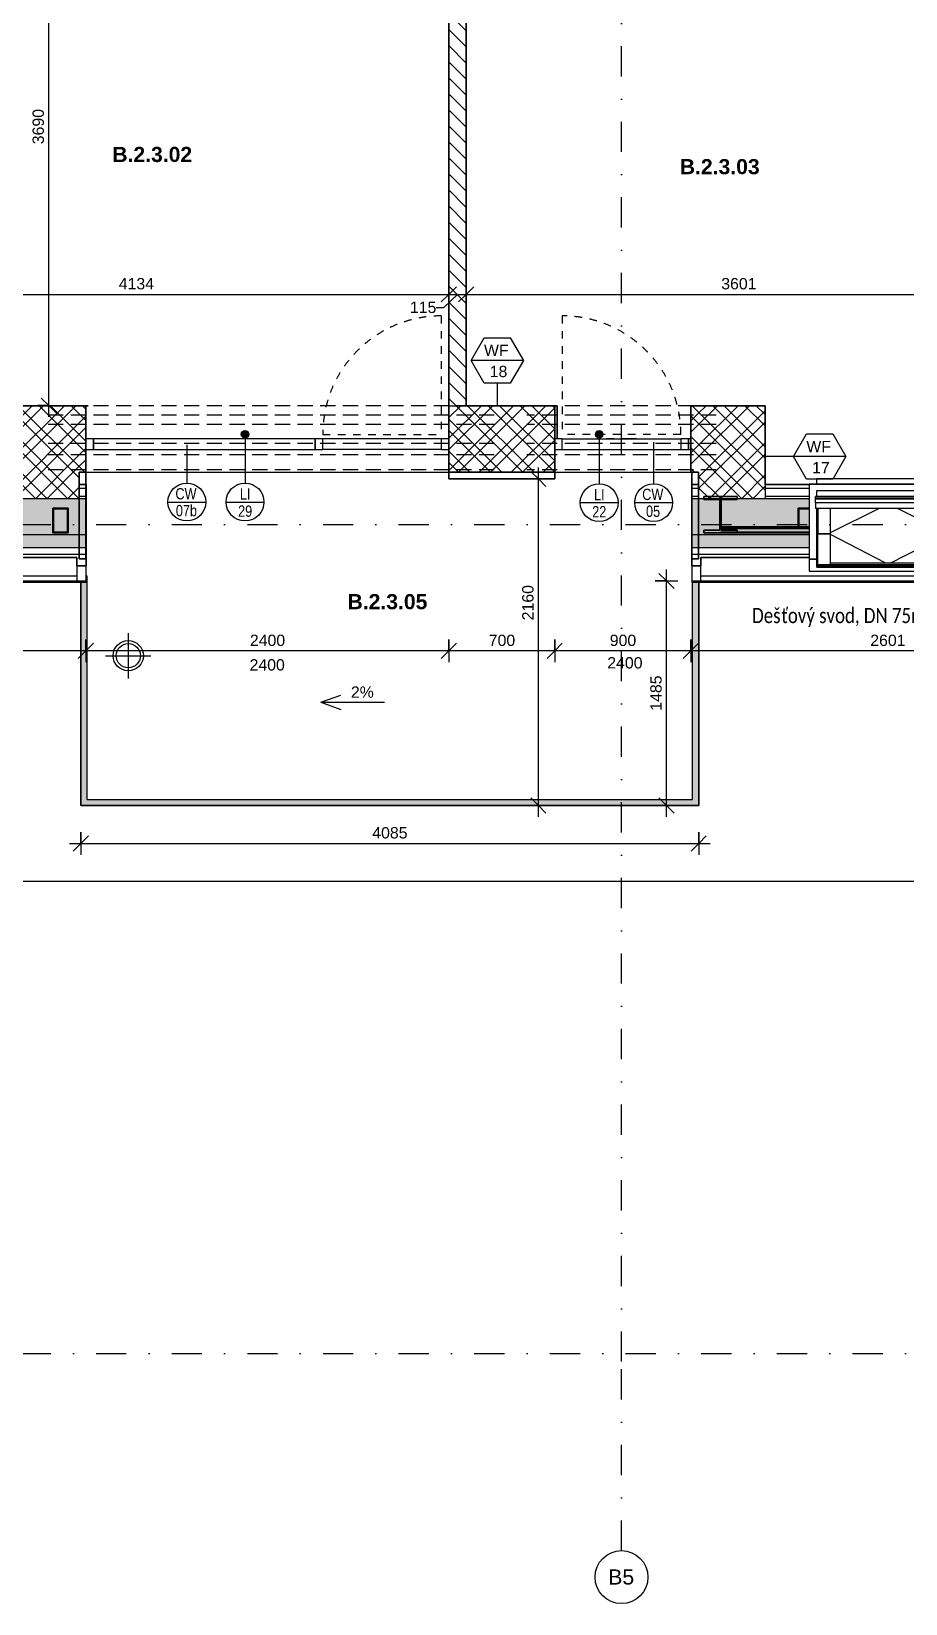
# Model space of a CAD drawing. Header units: millimetres. Extents: x -8668 to 43537, y -2985 to 58543.
# Drawn here: x 8670 to 14448, y 36814 to 47213 of the extents above; entities that cross this region are included whole.
import ezdxf

# ---------------------------------------------------------------- set-up
doc = ezdxf.new("R2010")
doc.units = ezdxf.units.MM
for name, pattern in [('HA_Dash_2mm-S1mm', [100, 50, -50]), ('HA_Dash_3mm-S1mm', [150, 100, -50]), ('HA_DashDot_10mm-S3mm', [500, 200, -150, 0, -150])]:
    doc.linetypes.add(name, pattern=pattern)
for name, color, linetype, lineweight in [('A-____-____-DIMS', 9, 'Continuous', 5), ('A-____-____-DIMS-50', 9, 'Continuous', 5), ('A-AREA-____-IDEN', 9, 'Continuous', 9), ('A-AREA-____-OTLN', 9, 'Continuous', 25), ('A-DETL-____-THIN', 9, 'Continuous', 9), ('A-DOOR-____-OTLN', 9, 'Continuous', 9), ('A-FLOR-____-OTLN', 9, 'Continuous', 9), ('A-FLOR-HRAL-OTLN', 9, 'Continuous', 9), ('A-GENM-____-HDLN', 9, 'HA_Dash_3mm-S1mm', 9), ('A-GENM-____-IDEN', 9, 'Continuous', 9), ('A-GENM-____-OTLN', 9, 'Continuous', 9), ('A-GLAZ-____-OTLN', 9, 'Continuous', 5), ('A-GLAZ-CURT-MCUT', 9, 'Continuous', 5), ('A-GLAZ-CURT-OTLN', 9, 'Continuous', 5), ('A-GLAZ-CWMG-MCUT', 9, 'Continuous', 5), ('A-GLAZ-CWMG-OTLN', 9, 'Continuous', 5), ('A-ROOF-____-MCUT', 9, 'Continuous', 25), ('A-ROOF-____-OTLN', 9, 'Continuous', 9), ('A-ROOF-____-PATT', 9, 'Continuous', 25), ('A-WALL-____-IDEN', 9, 'Continuous', 9), ('A-WALL-____-MCUT', 9, 'Continuous', 25), ('A-WALL-____-OTLN', 9, 'Continuous', 9), ('A-WALL-____-PATT', 9, 'Continuous', 25), ('G-____-____-TEXT', 9, 'Continuous', 5), ('I-WALL-____-MCUT', 9, 'Continuous', 25), ('P-SANR-FIXT-OTLN', 9, 'Continuous', 9), ('S-BEAM-____-MCUT', 9, 'Continuous', 25), ('S-GRID-____-IDEN', 9, 'Continuous', 9), ('S-GRID-____-OTLN', 9, 'Continuous', 5)]:
    doc.layers.add(name, color=color, linetype=linetype, lineweight=lineweight)
doc.styles.add('Arial', font='arial.ttf', dxfattribs={"height": 100})
doc.styles.add('Arial_1', font='arial.ttf', dxfattribs={"height": 75})
doc.styles.add('Arial_2', font='arial.ttf', dxfattribs={"width": 0.8, "height": 75})
doc.styles.add('Arial_B', font='arialbd.ttf', dxfattribs={"height": 100})
doc.styles.add('Calibri_1', font='calibri.ttf', dxfattribs={"width": 0.8, "height": 100})
doc.dimstyles.new('Inner_Dimensions', dxfattribs={"dimscale": 304.8, "dimtxt": 76.519455, "dimasz": 0.328084, "dimexe": 0.246063, "dimexo": 0.0625, "dimgap": 0.032808, "dimtad": 1, "dimdec": 0, "dimzin": 0, "dimdsep": 46, "dimtxsty": 'Arial_1', "dimblk1": 'OBLIQUE', "dimblk2": 'OBLIQUE', "dimsah": 1, "dimcen": 0.09, "dimdle": 0.246063, "dimazin": 0, "dimtfac": 1, "dimtdec": 4, "dimtix": 1, "dimtmove": 2, "dimatfit": 3, "dimfxl": 0.246063, "dimfxlon": 1, "dimtvp": 1, "dimtolj": 1, "dimtzin": 0, "dimlwd": 9, "dimlwe": 9, "dimarcsym": 2})
doc.dimstyles.new('Inner_Dimensions_1', dxfattribs={"dimscale": 304.8, "dimtxt": 76.519455, "dimasz": 0.328084, "dimexe": 0.246063, "dimexo": 0.0625, "dimgap": 0.032808, "dimtad": 1, "dimdec": 0, "dimzin": 0, "dimdsep": 46, "dimtxsty": 'Arial_1', "dimblk1": 'OBLIQUE', "dimblk2": 'OBLIQUE', "dimsah": 1, "dimcen": 0.09, "dimdle": 0.246063, "dimazin": 0, "dimtfac": 1, "dimtdec": 4, "dimtix": 1, "dimtmove": 0, "dimatfit": 3, "dimfxl": 0.246063, "dimfxlon": 1, "dimtvp": 1, "dimtolj": 1, "dimtzin": 0, "dimlwd": 9, "dimlwe": 9, "dimarcsym": 2})
doc.dimstyles.new('Inner_Dimensions_2', dxfattribs={"dimscale": 304.8, "dimtxt": 76.519455, "dimasz": 0.328084, "dimexe": 0.246063, "dimexo": 0.0625, "dimgap": 0.032808, "dimtad": 1, "dimdec": 0, "dimzin": 0, "dimdsep": 46, "dimtxsty": 'Arial_1', "dimblk1": 'OBLIQUE', "dimblk2": 'OBLIQUE', "dimsah": 1, "dimcen": 0.09, "dimdle": 0.246063, "dimazin": 0, "dimtfac": 1, "dimtdec": 4, "dimtix": 1, "dimtmove": 1, "dimatfit": 3, "dimfxl": 0.246063, "dimfxlon": 1, "dimtvp": 1, "dimtolj": 1, "dimtzin": 0, "dimlwd": 9, "dimlwe": 9, "dimarcsym": 2})
pattern_1 = [(45, (0, 0), (-106.066, 106.066), []), (45, (75, 0), (-106.066, 106.066), []), (315, (0, 0), (106.066, 106.066), []), (315, (75, 0), (106.066, 106.066), [])]
pattern_2 = [(0, (0, 0), (58.594, 33.829), [39.062, -78.125]), (120, (0, 0), (-58.593773, 33.829393), [39.062, -78.125]), (60, (0, 0), (0.000227, 67.658393), [0, -78.125, 39.062, 0])]

# ---------------------------------------------------------------- blocks, each defined once
blk = doc.blocks.new('BD Libus_IFC_ifc-1-DPS_2NP - B')
at = {"layer": 'S-BEAM-____-MCUT', "color": 7}
for p, q in [((13336, 44136), (13116, 44136)), ((13116, 44136), (13116, 44118)), ((13116, 44118), (13221, 44118)), ((13221, 44118), (13221, 43915)), ((13230, 43915), (13230, 44118)), ((13230, 44118), (13336, 44118)), ((13336, 44118), (13336, 44136)), ((8812, 44060), (8812, 43897)), ((8912, 44060), (8812, 44060)), ((8816, 44056), (8908, 44056)), ((8816, 43902), (8816, 44056)), ((8908, 44056), (8908, 43902)), ((8912, 43897), (8912, 44060)), ((13812, 44060), (13738, 44060)), ((13738, 44060), (13738, 43936)), ((13742, 44055), (13812, 44055)), ((13742, 43936), (13742, 44055)), ((8812, 43897), (8912, 43897)), ((8908, 43902), (8816, 43902)), ((13221, 43915), (13116, 43915)), ((13116, 43915), (13116, 43897)), ((13116, 43897), (13336, 43897)), ((13812, 43936), (13226, 43936)), ((13226, 43936), (13226, 43926)), ((13226, 43926), (13812, 43926)), ((13812, 43902), (13226, 43902)), ((13226, 43902), (13226, 43897)), ((13226, 43897), (13812, 43897)), ((13336, 43915), (13230, 43915)), ((13336, 43897), (13336, 43915)), ((13738, 43936), (13742, 43936))]:
    blk.add_line(p, q, dxfattribs=at)
blk = doc.blocks.new('Top Rail Type - Top Rail_Internal_-1473026-DPS_2NP - B')
at = {"layer": 'A-FLOR-HRAL-OTLN'}
for points in [[(8996, 42093), (9036, 42133), (9036, 43613), (9031, 43613), (9030, 43568), (8996, 43568), (8996, 43080)], [(13081, 42093), (13081, 43568), (13041, 43568), (13041, 42133)], [(13081, 42093), (13041, 42133), (9036, 42133), (8996, 42093), (12882, 42093)]]:
    blk.add_hatch(color=256, dxfattribs=at).paths.add_polyline_path(points)
for p, q in [((9031, 43613), (9036, 43613)), ((9036, 43613), (9036, 42133)), ((8996, 42093), (8996, 43568)), ((13041, 42133), (13041, 43568)), ((13081, 43568), (13081, 42093)), ((9036, 42133), (13041, 42133)), ((13081, 42093), (8996, 42093))]:
    blk.add_line(p, q, dxfattribs=at)
blk = doc.blocks.new('Top Rail Type - Top Rail_Internal_-V8-DPS_2NP - B')
at = {"layer": 'A-FLOR-HRAL-OTLN'}
for p, q in [((9036, 43613), (9031, 43613)), ((9036, 43613), (9036, 42133)), ((8996, 43568), (8996, 42093)), ((13041, 42133), (13041, 43568)), ((13081, 42093), (13081, 43568)), ((9036, 42133), (13041, 42133)), ((8996, 42093), (13081, 42093))]:
    blk.add_line(p, q, dxfattribs=at)
blk = doc.blocks.new('Systémový panel - Sklo-1712998-DPS_2NP - B')
at = {"layer": 'A-GLAZ-CURT-MCUT'}
for p, q in [((733.125, 0), (-733.125, 0)), ((-733.125, 0), (-733.125, -70)), ((733.125, -70), (733.125, 0)), ((-733.125, -70), (733.125, -70))]:
    blk.add_line(p, q, dxfattribs=at)
blk = doc.blocks.new('Obdélníková příčel - 50x70mm EXT-1518045-DPS_2NP - B')
at = {"layer": 'A-GLAZ-CWMG-MCUT'}
for p, q in [((-50, 70), (0, 70)), ((-50, 0), (-50, 70)), ((0, 0), (-50, 0)), ((0, 70), (0, 0))]:
    blk.add_line(p, q, dxfattribs=at)
blk = doc.blocks.new('Obdélníková příčel - 50x70mm EXT-1518046-DPS_2NP - B')
at = {"layer": 'A-GLAZ-CWMG-MCUT'}
for p, q in [((0, 70), (-50, 70)), ((-50, 70), (-50, 0)), ((-50, 0), (0, 0)), ((0, 0), (0, 70))]:
    blk.add_line(p, q, dxfattribs=at)
blk = doc.blocks.new('ABMV_CW_Single_Swing_Generic - Ex_Glass_SKLOPNE-1712999-DPS_2NP - B')
at = {"layer": 'A-DOOR-____-OTLN', "linetype": 'HA_Dash_2mm-S1mm', "lineweight": 5}
for p in [(391.875, 813.75), (-391.875, 30)]:
    blk.add_line(p, (391.875, 30), dxfattribs=at)
blk.add_arc((391.875, 30), 783.75, 90, 180, dxfattribs=at)
blk = doc.blocks.new('Obdélníková příčel - 50x70mm EXT-1712997-DPS_2NP - B')
at = {"layer": 'A-GLAZ-CWMG-OTLN'}
for p, q in [((-1346, 44518), (-2129, 44518)), ((-1346, 44448), (-2129, 44448))]:
    blk.add_line(p, q, dxfattribs=at)
blk = doc.blocks.new('Obdélníková příčel - 50x70mm EXT-1518048-DPS_2NP - B')
at = {"layer": 'A-GLAZ-CWMG-MCUT'}
for p, q in [((-25, 70), (25, 70)), ((-25, 0), (-25, 70)), ((25, 0), (-25, 0)), ((25, 70), (25, 0))]:
    blk.add_line(p, q, dxfattribs=at)
blk = doc.blocks.new('Systémový panel - Sklo-1720074-DPS_2NP - B')
at = {"layer": 'A-GLAZ-CURT-MCUT'}
for p, q in [((8.125, 70), (-8.125, 70)), ((-8.125, 70), (-8.125, 0)), ((-8.125, 0), (8.125, 0)), ((8.125, 0), (8.125, 70))]:
    blk.add_line(p, q, dxfattribs=at)
blk = doc.blocks.new('Obdélníková příčel - 50x70mm EXT-1516296-DPS_2NP - B')
at = {"layer": 'A-GLAZ-CWMG-MCUT'}
for p, q in [((-50, 0), (0, 0)), ((-50, -70), (-50, 0)), ((0, 0), (0, -70)), ((0, -70), (-50, -70))]:
    blk.add_line(p, q, dxfattribs=at)
blk = doc.blocks.new('ABMV_CW_Single_Swing_Generic - Ex_Glass_SKLOPNE-1713581-DPS_2NP - B')
at = {"layer": 'A-DOOR-____-OTLN', "linetype": 'HA_Dash_2mm-S1mm', "lineweight": 5}
for p in [(-391.875, -30), (391.875, -813.75)]:
    blk.add_line(p, (391.875, -30), dxfattribs=at)
blk.add_arc((391.875, -30), 783.75, 180, 270, dxfattribs=at)
blk = doc.blocks.new('Obdélníková příčel - 50x70mm EXT-1713579-DPS_2NP - B')
at = {"layer": 'A-GLAZ-CWMG-OTLN'}
for p, q in [((12179, 44518), (12963, 44518)), ((12179, 44448), (12963, 44448))]:
    blk.add_line(p, q, dxfattribs=at)
blk = doc.blocks.new('Obdélníková příčel - 50x70mm EXT-1516295-DPS_2NP - B')
at = {"layer": 'A-GLAZ-CWMG-MCUT'}
for p, q in [((-25, 0), (25, 0)), ((-25, -70), (-25, 0)), ((25, 0), (25, -70)), ((25, -70), (-25, -70))]:
    blk.add_line(p, q, dxfattribs=at)
blk = doc.blocks.new('Roof-Windows_VELUX_GLL_1061 - PK06-1809139-DPS_2NP - B')
at = {"layer": 'A-GLAZ-____-OTLN'}
for p, q in [((13812, 44220), (14854, 44220)), ((13812, 44216), (13812, 44220)), ((14854, 44216), (13812, 44216)), ((13812, 44216), (13812, 43722)), ((13862, 44220), (13862, 44255)), ((13862, 44255), (14804, 44255)), ((14804, 44255), (14804, 44220)), ((14854, 44216), (14854, 44220)), ((14854, 43722), (14854, 44216)), ((13854, 44125), (13854, 44138)), ((14812, 44138), (13854, 44138)), ((13854, 44120), (13854, 44125)), ((14812, 44125), (13854, 44125)), ((13854, 44096), (13854, 44120)), ((14812, 44120), (13854, 44120)), ((14812, 44096), (13854, 44096)), ((13854, 44096), (13854, 44058)), ((13862, 44177), (14804, 44177)), ((13862, 44138), (13862, 44177)), ((14804, 44177), (14804, 44138)), ((14812, 44138), (14812, 44125)), ((14812, 44125), (14812, 44120)), ((14812, 44120), (14812, 44096)), ((14812, 44058), (14812, 44096)), ((14812, 44058), (13854, 44058)), ((13862, 43697), (13862, 44058)), ((13869, 44058), (13869, 43891)), ((13952, 43899), (14271, 44058)), ((13952, 43891), (13952, 44058)), ((14715, 43899), (14395, 44058)), ((14715, 44058), (14715, 43891)), ((14798, 43891), (14798, 44058)), ((14804, 43697), (14804, 44058)), ((13869, 43891), (13952, 43891)), ((13869, 43685), (13869, 43891)), ((13952, 43891), (13869, 43891)), ((13952, 43685), (13952, 43891)), ((14319, 43697), (13952, 43885)), ((14347, 43697), (14715, 43885)), ((14715, 43891), (14798, 43891)), ((14715, 43891), (14715, 43685)), ((14798, 43891), (14715, 43891)), ((14798, 43891), (14798, 43685)), ((13812, 43722), (13862, 43722)), ((13862, 43722), (13812, 43722)), ((13812, 43722), (13812, 43644)), ((13862, 43688), (13862, 43697)), ((13869, 43697), (13862, 43697)), ((13862, 43684), (13862, 43688)), ((13862, 43677), (13862, 43684)), ((14804, 43684), (13862, 43684)), ((13862, 43669), (13862, 43677)), ((14804, 43677), (13862, 43677)), ((13952, 43685), (13869, 43685)), ((14715, 43697), (13952, 43697)), ((14798, 43685), (14715, 43685)), ((14804, 43697), (14798, 43697)), ((14804, 43722), (14854, 43722)), ((14854, 43722), (14804, 43722)), ((14804, 43697), (14804, 43688)), ((14804, 43688), (14804, 43684)), ((14804, 43684), (14804, 43677)), ((14804, 43677), (14804, 43669)), ((14854, 43644), (14854, 43722)), ((13812, 43644), (14854, 43644)), ((13862, 43669), (14804, 43669)), ((13862, 43669), (13862, 43669)), ((14804, 43669), (14804, 43669))]:
    blk.add_line(p, q, dxfattribs=at)
blk = doc.blocks.new('TB_Porotherm KPVarioUNI_1250mm - TB_Porotherm KPVarioUNI_1250mm-1944691-DPS_2NP - B')
at = {"layer": 'A-GENM-____-HDLN'}
for p, q in [((-625, 205), (625, 205)), ((-625, 105), (625, 105)), ((-625, 30), (625, 30)), ((-625, -95), (625, -95)), ((-100, 0), (100, 0)), ((-625, -157.5), (625, -157.5)), ((-625, -220), (625, -220))]:
    blk.add_line(p, q, dxfattribs=at)
blk = doc.blocks.new('TB_Porotherm KPVarioUNI_3000mm - TB_Porotherm KPVarioUNI_3000mm-1959484-DPS_2NP - B')
at = {"layer": 'A-GENM-____-HDLN'}
for p, q in [((-1500, 205), (1500, 205)), ((-1500, 105), (1500, 105)), ((-1500, 30), (1500, 30)), ((-1500, -95), (1500, -95)), ((-100, 0), (100, 0)), ((-1500, -157.5), (1500, -157.5)), ((-1500, -220), (1500, -220))]:
    blk.add_line(p, q, dxfattribs=at)
blk = doc.blocks.new('LV_PF_GenericSymbol - Default-2172435-DPS_2NP - B')
at = {"layer": 'P-SANR-FIXT-OTLN'}
for p, q in [((0, 150), (0, -150)), ((-150, 0), (150, 0))]:
    blk.add_line(p, q, dxfattribs=at)
for radius in [100, 80]:
    blk.add_circle((0, 0), radius, dxfattribs=at)
blk = doc.blocks.new('Grid - Radius 3_5mm-353793-DPS_2NP - B')
at = {"layer": 'S-GRID-____-IDEN'}
blk.add_circle((0, 0), 3.5, dxfattribs=at)
blk = doc.blocks.new('DIMBLOCK75-DPS_2NP - B')
at = {"layer": 'A-____-____-DIMS-50', "lineweight": 9}
for p, q in [((7296, 45549), (7296, 45399)), ((7296, 45474), (7296, 45549)), ((11429, 45549), (11429, 45399)), ((11429, 45474), (11429, 45549)), ((7296, 45474), (7246, 45424)), ((7296, 45474), (7346, 45524)), ((7296, 45474), (11429, 45474)), ((11429, 45474), (11379, 45424)), ((11429, 45474), (11479, 45524))]:
    blk.add_line(p, q, dxfattribs=at)
at = {"layer": 'A-____-____-DIMS-50', "color": 0, "lineweight": 9, "insert": (9247, 45582), "char_height": 75, "width": 276.88, "attachment_point": 1, "line_spacing_factor": 0.941778, "style": 'Arial_1'}
blk.add_mtext('4134', dxfattribs=at)
blk = doc.blocks.new('_Oblique')
at = {"color": 0, "linetype": 'ByBlock', "lineweight": -2}
blk.add_line((-0.5, -0.5), (0.5, 0.5), dxfattribs=at)
blk = doc.blocks.new('DIMBLOCK76-DPS_2NP - B')
at = {"layer": 'A-____-____-DIMS-50', "lineweight": 9}
for p, q in [((11429, 45549), (11429, 45399)), ((11429, 45474), (11429, 45549)), ((11544, 45549), (11544, 45399)), ((11544, 45474), (11544, 45549)), ((11429, 45474), (11379, 45424)), ((11395, 45387), (11487, 45474)), ((11429, 45474), (11479, 45524)), ((11429, 45474), (11544, 45474)), ((11544, 45474), (11494, 45424)), ((11544, 45474), (11594, 45524)), ((11345, 45387), (11395, 45387))]:
    blk.add_line(p, q, dxfattribs=at)
at = {"layer": 'A-____-____-DIMS-50', "color": 0, "lineweight": 9, "insert": (11172, 45426), "char_height": 75, "width": 207.66, "attachment_point": 1, "line_spacing_factor": 0.941778, "style": 'Arial_1'}
blk.add_mtext('115', dxfattribs=at)
blk = doc.blocks.new('DIMBLOCK77-DPS_2NP - B')
at = {"layer": 'A-____-____-DIMS-50', "lineweight": 9}
for p, q in [((11544, 45549), (11544, 45399)), ((11544, 45474), (11544, 45549)), ((15146, 45549), (15146, 45399)), ((15146, 45474), (15146, 45549)), ((11544, 45474), (11494, 45424)), ((11544, 45474), (11594, 45524)), ((11544, 45474), (15146, 45474)), ((15146, 45474), (15096, 45424)), ((15146, 45474), (15196, 45524))]:
    blk.add_line(p, q, dxfattribs=at)
at = {"layer": 'A-____-____-DIMS-50', "color": 0, "lineweight": 9, "insert": (13230, 45582), "char_height": 75, "width": 276.88, "attachment_point": 1, "line_spacing_factor": 0.941778, "style": 'Arial_1'}
blk.add_mtext('3601', dxfattribs=at)
blk = doc.blocks.new('DIMBLOCK94-DPS_2NP - B')
at = {"layer": 'A-____-____-DIMS-50', "lineweight": 9}
for p, q in [((13029, 43191), (13029, 43041)), ((13029, 43116), (13029, 43191)), ((13029, 43116), (13079, 43166)), ((15631, 43191), (15631, 43041)), ((15631, 43116), (15631, 43191)), ((15631, 43116), (15681, 43166)), ((13029, 43116), (12979, 43066)), ((15631, 43116), (13029, 43116)), ((15631, 43116), (15581, 43066))]:
    blk.add_line(p, q, dxfattribs=at)
at = {"layer": 'A-____-____-DIMS-50', "color": 0, "lineweight": 9, "insert": (14215, 43223), "char_height": 75, "width": 276.88, "attachment_point": 1, "line_spacing_factor": 0.941778, "style": 'Arial_1'}
blk.add_mtext('2601', dxfattribs=at)
blk = doc.blocks.new('DIMBLOCK95-DPS_2NP - B')
at = {"layer": 'A-____-____-DIMS-50', "lineweight": 9}
for p, q in [((12129, 43191), (12129, 43041)), ((12129, 43116), (12129, 43191)), ((12129, 43116), (12179, 43166)), ((13029, 43191), (13029, 43041)), ((13029, 43116), (13029, 43191)), ((13029, 43116), (13079, 43166)), ((12129, 43116), (12079, 43066)), ((13029, 43116), (12129, 43116)), ((13029, 43116), (12979, 43066))]:
    blk.add_line(p, q, dxfattribs=at)
at = {"layer": 'A-____-____-DIMS-50', "color": 0, "lineweight": 9, "insert": (12493, 43223), "char_height": 75, "width": 207.66, "attachment_point": 1, "line_spacing_factor": 0.941778, "style": 'Arial_1'}
blk.add_mtext('900', dxfattribs=at)
blk = doc.blocks.new('DIMBLOCK96-DPS_2NP - B')
at = {"layer": 'A-____-____-DIMS-50', "lineweight": 9}
for p, q in [((11429, 43191), (11429, 43041)), ((11429, 43116), (11429, 43191)), ((11429, 43116), (11479, 43166)), ((12129, 43191), (12129, 43041)), ((12129, 43116), (12129, 43191)), ((12129, 43116), (12179, 43166)), ((11429, 43116), (11379, 43066)), ((12129, 43116), (11429, 43116)), ((12129, 43116), (12079, 43066))]:
    blk.add_line(p, q, dxfattribs=at)
at = {"layer": 'A-____-____-DIMS-50', "color": 0, "lineweight": 9, "insert": (11693, 43223), "char_height": 75, "width": 207.66, "attachment_point": 1, "line_spacing_factor": 0.941778, "style": 'Arial_1'}
blk.add_mtext('700', dxfattribs=at)
blk = doc.blocks.new('DIMBLOCK97-DPS_2NP - B')
at = {"layer": 'A-____-____-DIMS-50', "lineweight": 9}
for p, q in [((9029, 43191), (9029, 43041)), ((9029, 43116), (9029, 43191)), ((9029, 43116), (9079, 43166)), ((11429, 43191), (11429, 43041)), ((11429, 43116), (11429, 43191)), ((11429, 43116), (11479, 43166)), ((9029, 43116), (8979, 43066)), ((11429, 43116), (9029, 43116)), ((11429, 43116), (11379, 43066))]:
    blk.add_line(p, q, dxfattribs=at)
at = {"layer": 'A-____-____-DIMS-50', "color": 0, "lineweight": 9, "insert": (10114, 43223), "char_height": 75, "width": 276.88, "attachment_point": 1, "line_spacing_factor": 0.941778, "style": 'Arial_1'}
blk.add_mtext('2400', dxfattribs=at)
blk = doc.blocks.new('DIMBLOCK98-DPS_2NP - B')
at = {"layer": 'A-____-____-DIMS-50', "lineweight": 9}
for p, q in [((5796, 43191), (5796, 43041)), ((5796, 43116), (5796, 43191)), ((5796, 43116), (5846, 43166)), ((9029, 43191), (9029, 43041)), ((9029, 43116), (9029, 43191)), ((9029, 43116), (9079, 43166)), ((5796, 43116), (5746, 43066)), ((9029, 43116), (5796, 43116)), ((9029, 43116), (8979, 43066))]:
    blk.add_line(p, q, dxfattribs=at)
at = {"layer": 'A-____-____-DIMS-50', "color": 0, "lineweight": 9, "insert": (7297, 43223), "char_height": 75, "width": 276.88, "attachment_point": 1, "line_spacing_factor": 0.941778, "style": 'Arial_1'}
blk.add_mtext('3233', dxfattribs=at)
blk = doc.blocks.new('DIMBLOCK100-DPS_2NP - B')
at = {"layer": 'A-____-____-DIMS-50', "lineweight": 9}
for p, q in [((-6864, 41667), (-6864, 41517)), ((-6864, 41592), (-6864, 41667)), ((-6864, 41592), (-6814, 41642)), ((21206, 41667), (21206, 41517)), ((21206, 41592), (21206, 41667)), ((21206, 41592), (21256, 41642)), ((-6939, 41592), (21281, 41592)), ((-6864, 41592), (-6914, 41542)), ((21206, 41592), (21156, 41542))]:
    blk.add_line(p, q, dxfattribs=at)
at = {"layer": 'A-____-____-DIMS-50', "color": 0, "lineweight": 9, "insert": (7026, 41700), "char_height": 75, "width": 346.1, "attachment_point": 1, "line_spacing_factor": 0.941778, "style": 'Arial_1'}
blk.add_mtext('28070', dxfattribs=at)
blk = doc.blocks.new('DIMBLOCK163-DPS_2NP - B')
at = {"layer": 'A-____-____-DIMS-50', "lineweight": 9}
for p, q in [((8785, 48428), (8735, 48478)), ((8860, 48428), (8710, 48428)), ((8785, 44663), (8785, 48428)), ((8785, 48428), (8835, 48378)), ((8785, 48428), (8860, 48428)), ((8710, 44738), (8860, 44738)), ((8785, 44738), (8710, 44738)), ((8785, 44738), (8735, 44788)), ((8785, 44738), (8835, 44688))]:
    blk.add_line(p, q, dxfattribs=at)
at = {"layer": 'A-____-____-DIMS-50', "color": 0, "lineweight": 9, "insert": (8677, 46467), "char_height": 75, "width": 276.88, "attachment_point": 1, "rotation": 90, "line_spacing_factor": 0.941778, "style": 'Arial_1'}
blk.add_mtext('3690', dxfattribs=at)
blk = doc.blocks.new('HA_TAG_cWA - Default-922888-DPS_2NP - B')
at = {"layer": 'A-WALL-____-IDEN'}
blk.add_line((-2.5, 0), (2.5, 0), dxfattribs=at)
blk.add_circle((0, 0), 2.5, dxfattribs=at)
blk = doc.blocks.new('HA_TAG_GM_Products - Generic-588599-DPS_2NP - B')
at = {"layer": 'A-GENM-____-IDEN'}
blk.add_line((-2.5, 0), (2.5, 0), dxfattribs=at)
blk.add_circle((0, 0), 2.5, dxfattribs=at)
blk = doc.blocks.new('DIMBLOCK338-DPS_2NP - B')
at = {"layer": 'A-____-____-DIMS-50', "lineweight": 9}
for p, q in [((8996, 41917), (8996, 41767)), ((8996, 41842), (8996, 41917)), ((13081, 41917), (13081, 41767)), ((13081, 41842), (13081, 41917)), ((8921, 41842), (13156, 41842)), ((8996, 41842), (8946, 41792)), ((8996, 41842), (9046, 41892)), ((13081, 41842), (13031, 41792)), ((13081, 41842), (13131, 41892))]:
    blk.add_line(p, q, dxfattribs=at)
at = {"layer": 'A-____-____-DIMS-50', "color": 0, "lineweight": 9, "insert": (10923, 41950), "char_height": 75, "width": 276.88, "attachment_point": 1, "line_spacing_factor": 0.941778, "style": 'Arial_1'}
blk.add_mtext('4085', dxfattribs=at)
blk = doc.blocks.new('DIMBLOCK339-DPS_2NP - B')
at = {"layer": 'A-____-____-DIMS-50', "lineweight": 9}
for p, q in [((12793, 43578), (12943, 43578)), ((12868, 43578), (12793, 43578)), ((12868, 43578), (12818, 43628)), ((12868, 42018), (12868, 43653)), ((12868, 43578), (12918, 43528)), ((12868, 42093), (12818, 42143)), ((12793, 42093), (12943, 42093)), ((12868, 42093), (12793, 42093)), ((12868, 42093), (12918, 42043))]:
    blk.add_line(p, q, dxfattribs=at)
at = {"layer": 'A-____-____-DIMS-50', "color": 0, "lineweight": 9, "insert": (12761, 42720), "char_height": 75, "width": 276.88, "attachment_point": 1, "rotation": 90, "line_spacing_factor": 0.941778, "style": 'Arial_1'}
blk.add_mtext('1485', dxfattribs=at)
blk = doc.blocks.new('DIMBLOCK340-DPS_2NP - B')
at = {"layer": 'A-____-____-DIMS-50', "lineweight": 9}
for p, q in [((12021, 44253), (11971, 44303)), ((12021, 42018), (12021, 44328)), ((11946, 44253), (12096, 44253)), ((12021, 44253), (11946, 44253)), ((12021, 44253), (12071, 44203)), ((12021, 42093), (11971, 42143)), ((11946, 42093), (12096, 42093)), ((12021, 42093), (11946, 42093)), ((12021, 42093), (12071, 42043))]:
    blk.add_line(p, q, dxfattribs=at)
at = {"layer": 'A-____-____-DIMS-50', "color": 0, "lineweight": 9, "insert": (11914, 43318), "char_height": 75, "width": 276.88, "attachment_point": 1, "rotation": 90, "line_spacing_factor": 0.941778, "style": 'Arial_1'}
blk.add_mtext('2160', dxfattribs=at)

msp = doc.modelspace()

# ---------------------------------------------------------------- hatches: boundary and pattern name
at = {"layer": 'A-GENM-____-IDEN'}
h = msp.add_hatch(color=256, dxfattribs=at)
edge = h.paths.add_edge_path()
edge.add_arc((10081.7, 44548.6), 25, 0, 360)
h = msp.add_hatch(color=256, dxfattribs=at)
edge = h.paths.add_edge_path()
edge.add_arc((12422.9, 44548.6), 25, 0, 360)
at = {"layer": 'A-ROOF-____-PATT', "lineweight": 5}
h = msp.add_hatch(dxfattribs=at)
h.set_pattern_fill('FP_5', color=256, style=0, pattern_type=2)
h.set_pattern_definition(pattern_2)
h.paths.add_polyline_path([(7141.3, 43883.8), (9030.6, 43883.8), (9030.6, 44122.3), (5310.9, 44122.3), (5310.9, 43883.8), (5993.1, 43883.8)])
h.paths.add_polyline_path([(-6637.3, 43883.8), (-3694.4, 43883.8), (-3694.4, 44122.3), (-6829.3, 44122.3), (-6829.3, 43883.8)])
h.paths.add_polyline_path([(21170.7, 43883.8), (21170.7, 44122.3), (18035.6, 44122.3), (18035.6, 43883.8), (20919.9, 43883.8)])
h.paths.add_polyline_path([(-1289.4, 43883.8), (-512.8, 43883.8), (-512.8, 44122.3), (-1289.4, 44122.3)])
h.paths.add_polyline_path([(15630.6, 43883.8), (15630.6, 44122.3), (14854.2, 44122.3), (14854.2, 43883.8), (15465.8, 43883.8)])
h.paths.add_polyline_path([(529.2, 43883.8), (1305.6, 43883.8), (1305.6, 44122.3), (529.2, 44122.3), (529.2, 43958.3)])
h.paths.add_polyline_path([(13035.6, 43883.8), (13812.2, 43883.8), (13812.2, 44122.3), (13035.6, 44122.3)])
h = msp.add_hatch(dxfattribs=at)
h.set_pattern_fill('FP_5', color=256, style=0, pattern_type=2)
h.set_pattern_definition(pattern_2)
h.paths.add_polyline_path([(-6829.3, 43797), (-3694.4, 43797), (-3694.4, 43883.8), (-6829.3, 43883.8), (-6829.3, 43849.2)])
h.paths.add_polyline_path([(21170.7, 43797), (21170.7, 43883.8), (18035.6, 43883.8), (18035.6, 43797), (20919.9, 43797)])
h.paths.add_polyline_path([(-1289.4, 43797), (-512.8, 43797), (-512.8, 43883.8), (-1289.4, 43883.8), (-1289.4, 43849.2)])
h.paths.add_polyline_path([(529.2, 43797), (1305.6, 43797), (1305.6, 43883.8), (529.2, 43883.8), (529.2, 43823)])
h.paths.add_polyline_path([(15465.8, 43797), (15630.6, 43797), (15630.6, 43883.8), (14854.2, 43883.8), (14854.2, 43797), (15178.8, 43797)])
h.paths.add_polyline_path([(5310.9, 43797), (9030.6, 43797), (9030.6, 43883.8), (5310.9, 43883.8), (5310.9, 43849.2)])
h.paths.add_polyline_path([(13035.6, 43797), (13812.2, 43797), (13812.2, 43883.8), (13035.6, 43883.8), (13035.6, 43849.2)])
at = {"layer": 'A-WALL-____-PATT', "lineweight": 5}
h = msp.add_hatch(dxfattribs=at)
h.set_pattern_fill('FP_3', color=256, style=0, pattern_type=2)
h.set_pattern_definition([(135, (0, 0), (-53.03301, -53.03301), [])])
h.paths.add_polyline_path([(11544.4, 44737.7), (11544.4, 48427.7), (11429.4, 48427.7), (11429.4, 44737.7)])
h = msp.add_hatch(dxfattribs=at)
h.set_pattern_fill('FP_1', color=256, style=0, pattern_type=2)
h.set_pattern_definition(pattern_1)
h.paths.add_polyline_path([(8863.6, 44122.3), (8985.7, 44122.3), (8985.7, 44737.7), (8545.7, 44737.7), (8545.7, 44122.3)])
h = msp.add_hatch(dxfattribs=at)
h.set_pattern_fill('FP_1', color=256, style=0, pattern_type=2)
h.set_pattern_definition(pattern_1)
h.paths.add_polyline_path([(13029.4, 44297.7), (13080.7, 44297.7), (13080.7, 44737.7), (13029.4, 44737.7), (13029.4, 44618.2)])
h.paths.add_polyline_path([(11429.4, 44297.7), (12129.4, 44297.7), (12129.4, 44737.7), (11429.4, 44737.7), (11429.4, 44618.2)])
h.paths.add_polyline_path([(9029.4, 44297.7), (9029.4, 44737.7), (8985.7, 44737.7), (8985.7, 44297.7)])
h = msp.add_hatch(dxfattribs=at)
h.set_pattern_fill('FP_1', color=256, style=0, pattern_type=2)
h.set_pattern_definition(pattern_1)
h.paths.add_polyline_path([(13520.7, 44122.3), (13520.7, 44737.7), (13080.7, 44737.7), (13080.7, 44122.3), (13456.5, 44122.3)])

# ---------------------------------------------------------------- linework, layer by layer
at = {"layer": 'A-AREA-____-OTLN'}
for p, q in [((9029.4, 44737.7), (9045.7, 44737.7)), ((12129.4, 44737.7), (12145.7, 44737.7)), ((12145.7, 44737.7), (12145.7, 44517.7)), ((13028.2, 44517.7), (13028.2, 44737.7)), ((13028.2, 44737.7), (13029.4, 44737.7))]:
    msp.add_line(p, q, dxfattribs=at)
at = {"layer": 'A-DETL-____-THIN'}
for p, q in [((11575.7, 45037.3), (11662.3, 45187.3)), ((11662.3, 45187.3), (11835.5, 45187.3)), ((11835.5, 45187.3), (11922.1, 45037.3)), ((11662.3, 44887.3), (11575.7, 45037.3)), ((11922.1, 45037.3), (11575.7, 45037.3)), ((11922.1, 45037.3), (11835.5, 44887.3)), ((11835.5, 44887.3), (11662.3, 44887.3)), ((11748.9, 44887.3), (11748.9, 44737.3)), ((13707, 44401), (13793.6, 44551)), ((13793.6, 44551), (13966.8, 44551)), ((13966.8, 44551), (14053.4, 44401)), ((13707, 44401), (13520.7, 44401)), ((13793.6, 44251), (13707, 44401)), ((14053.4, 44401), (13707, 44401)), ((14053.4, 44401), (13966.8, 44251)), ((13966.8, 44251), (13793.6, 44251)), ((10582.9, 42775.7), (10714.5, 42823.6)), ((10582.9, 42775.7), (11002.9, 42775.7)), ((10582.9, 42775.7), (10714.5, 42727.8))]:
    msp.add_line(p, q, dxfattribs=at)
at = {"layer": 'A-FLOR-____-OTLN'}
for p, q in [((9030.4, 44297.7), (11429.4, 44297.7)), ((12129.4, 44297.7), (13029.4, 44297.7))]:
    msp.add_line(p, q, dxfattribs=at)
at = {"layer": 'A-GENM-____-IDEN'}
for p, q in [((10081.7, 44548.6), (10081.7, 44225.4)), ((12422.9, 44548.6), (12422.9, 44221.2))]:
    msp.add_line(p, q, dxfattribs=at)
for centre in [(10081.7, 44548.6), (12422.9, 44548.6)]:
    msp.add_circle(centre, 25, dxfattribs=at)
at = {"layer": 'A-ROOF-____-MCUT'}
for p, q in [((9030.6, 44217.2), (8985.7, 44217.2)), ((9030.6, 43677.8), (9030.6, 44217.2)), ((13080.7, 44217.2), (13035.6, 44217.2)), ((13035.6, 44217.2), (13035.6, 43677.8)), ((13812.2, 44217.2), (13520.7, 44217.2)), ((5371, 43732.7), (8970.7, 43732.7)), ((8970.7, 43732.7), (8970.7, 43677.8)), ((8970.7, 43677.8), (9030.6, 43677.8)), ((13035.6, 43677.8), (13095.7, 43677.8)), ((13095.7, 43677.8), (13095.7, 43732.7)), ((13095.7, 43732.7), (13812.2, 43732.7))]:
    msp.add_line(p, q, dxfattribs=at)
at = {"layer": 'A-ROOF-____-MCUT', "lineweight": 9}
for p, q in [((9030.6, 44122.3), (5310.9, 44122.3)), ((9030.6, 44190.1), (8985.7, 44190.1)), ((9030.6, 44135.9), (8985.7, 44135.9)), ((13080.7, 44190.1), (13035.6, 44190.1)), ((13080.7, 44135.9), (13035.6, 44135.9)), ((13812.2, 44122.3), (13035.6, 44122.3)), ((13812.2, 44190.1), (13520.7, 44190.1)), ((13812.2, 44135.9), (13520.7, 44135.9)), ((9030.6, 43883.8), (5310.9, 43883.8)), ((13812.2, 43883.8), (13035.6, 43883.8)), ((9030.6, 43797), (5310.9, 43797)), ((13812.2, 43797), (13035.6, 43797)), ((9030.6, 43753.7), (5310.9, 43753.7)), ((13812.2, 43753.7), (13035.6, 43753.7))]:
    msp.add_line(p, q, dxfattribs=at)
at = {"layer": 'A-ROOF-____-OTLN'}
for p, q in [((8970.7, 43677.8), (8970.7, 43577.7)), ((9030.6, 43577.7), (9030.6, 43677.8)), ((13035.6, 43677.8), (13035.6, 43577.7)), ((13095.7, 43577.7), (13095.7, 43677.8)), ((9030.6, 43577.7), (5310.9, 43577.7)), ((5371, 43612.7), (8970.7, 43612.7)), ((15630.6, 43577.7), (13035.6, 43577.7)), ((13095.7, 43612.7), (15570.7, 43612.7))]:
    msp.add_line(p, q, dxfattribs=at)
at = {"layer": 'A-WALL-____-IDEN'}
for p, q in [((9697.2, 44479.3), (9697.2, 44225.4)), ((12783.1, 44496.3), (12783.1, 44221.2))]:
    msp.add_line(p, q, dxfattribs=at)
at = {"layer": 'A-WALL-____-MCUT'}
for p, q in [((9029.4, 44737.7), (8545.7, 44737.7)), ((9029.4, 44297.7), (9029.4, 44737.7)), ((11429.4, 44737.7), (11429.4, 44252.7)), ((12129.4, 44737.7), (11544.4, 44737.7)), ((12129.4, 44252.7), (12129.4, 44737.7)), ((13520.7, 44737.7), (13029.4, 44737.7)), ((13029.4, 44737.7), (13029.4, 44297.7)), ((13520.7, 44217.2), (13520.7, 44737.7)), ((8985.4, 44297.7), (8985.4, 43724.2)), ((9030.4, 44297.7), (8985.4, 44297.7)), ((8985.7, 44217.2), (8985.7, 44297.7)), ((9030.4, 43724.2), (9030.4, 44297.7)), ((11429.4, 44297.7), (12129.4, 44297.7)), ((11429.4, 44252.7), (12129.4, 44252.7)), ((13080.7, 44297.7), (13029.4, 44297.7)), ((13035.7, 44297.7), (13035.7, 43724.2)), ((13080.7, 44297.7), (13080.7, 44217.2)), ((13080.7, 43724.2), (13080.7, 44297.7)), ((8985.4, 43724.2), (9030.4, 43724.2)), ((13035.7, 43724.2), (13080.7, 43724.2))]:
    msp.add_line(p, q, dxfattribs=at)
at = {"layer": 'A-WALL-____-MCUT', "lineweight": 9}
for p, q in [((11429.4, 44737.7), (11544.4, 44737.7)), ((8985.7, 44122.3), (8985.7, 44217.2)), ((13080.7, 44217.2), (13080.7, 44122.3)), ((13520.7, 44217.2), (13520.7, 44122.3))]:
    msp.add_line(p, q, dxfattribs=at)
at = {"layer": 'A-WALL-____-OTLN'}
for p, q in [((9030.4, 43567.7), (9030.4, 43577.7)), ((13035.7, 43577.7), (13035.7, 43567.7)), ((9030.4, 43567.7), (5311, 43567.7)), ((15630.7, 43567.7), (13035.7, 43567.7))]:
    msp.add_line(p, q, dxfattribs=at)
at = {"layer": 'I-WALL-____-MCUT'}
for p, q in [((11429.4, 48427.7), (11429.4, 44737.7)), ((11544.4, 44737.7), (11544.4, 48427.7))]:
    msp.add_line(p, q, dxfattribs=at)
at = {"layer": 'S-GRID-____-OTLN', "linetype": 'HA_DashDot_10mm-S3mm', "lineweight": 9}
for p, q in [((12570.7, 38414.3), (12570.7, 56942.9)), ((-6906.2, 43952.7), (21594.8, 43952.7)), ((-6906.2, 38467.7), (21594.8, 38467.7)), ((12570.7, 37164.3), (12570.7, 38414.3))]:
    msp.add_line(p, q, dxfattribs=at)

# ---------------------------------------------------------------- block references
at = {"lineweight": 5}
msp.add_blockref('BD Libus_IFC_ifc-1-DPS_2NP - B', (0, 0), dxfattribs=at)
at = {"layer": 'A-DOOR-____-OTLN'}
msp.add_blockref('ABMV_CW_Single_Swing_Generic - Ex_Glass_SKLOPNE-1712999-DPS_2NP - B', (10987.6, 44517.7), dxfattribs=at)
at = {"layer": 'A-DOOR-____-OTLN', "rotation": 180}
msp.add_blockref('ABMV_CW_Single_Swing_Generic - Ex_Glass_SKLOPNE-1713581-DPS_2NP - B', (12571.3, 44517.7), dxfattribs=at)
at = {"layer": 'A-FLOR-HRAL-OTLN'}
for name in ['Top Rail Type - Top Rail_Internal_-1473026-DPS_2NP - B', 'Top Rail Type - Top Rail_Internal_-V8-DPS_2NP - B']:
    msp.add_blockref(name, (0, 0), dxfattribs=at)
at = {"layer": 'A-GENM-____-IDEN', "xscale": 49.99999999999998, "yscale": 49.99999999999998, "zscale": 49.99999999999998}
for p in [(10081.7, 44100.4), (12422.9, 44096.2)]:
    msp.add_blockref('HA_TAG_GM_Products - Generic-588599-DPS_2NP - B', p, dxfattribs=at)
at = {"layer": 'A-GENM-____-OTLN', "rotation": 180}
for name, p in [('TB_Porotherm KPVarioUNI_3000mm - TB_Porotherm KPVarioUNI_3000mm-1959484-DPS_2NP - B', (10229.4, 44517.7)), ('TB_Porotherm KPVarioUNI_1250mm - TB_Porotherm KPVarioUNI_1250mm-1944691-DPS_2NP - B', (12570.7, 44517.7))]:
    msp.add_blockref(name, p, dxfattribs=at)
at = {"layer": 'A-GLAZ-____-OTLN'}
msp.add_blockref('Roof-Windows_VELUX_GLL_1061 - PK06-1809139-DPS_2NP - B', (0, 0), dxfattribs=at)
at = {"layer": 'A-GLAZ-CURT-OTLN'}
msp.add_blockref('Systémový panel - Sklo-1712998-DPS_2NP - B', (9812.6, 44517.7), dxfattribs=at)
at = {"layer": 'A-GLAZ-CURT-OTLN', "rotation": 180}
msp.add_blockref('Systémový panel - Sklo-1720074-DPS_2NP - B', (13021.3, 44517.7), dxfattribs=at)
at = {"layer": 'A-GLAZ-CWMG-OTLN', "rotation": 180}
msp.add_blockref('Obdélníková příčel - 50x70mm EXT-1518046-DPS_2NP - B', (9029.4, 44517.7), dxfattribs=at)
at = {"layer": 'A-GLAZ-CWMG-OTLN', "extrusion": (0, 0, -1), "rotation": 180}
for name, p in [('Obdélníková příčel - 50x70mm EXT-1518048-DPS_2NP - B', (-10570.7, 44517.7)), ('Obdélníková příčel - 50x70mm EXT-1518045-DPS_2NP - B', (-11429.4, 44517.7))]:
    msp.add_blockref(name, p, dxfattribs=at)
at = {"layer": 'A-GLAZ-CWMG-OTLN'}
for name, p in [('Obdélníková příčel - 50x70mm EXT-1712997-DPS_2NP - B', (12725, 0)), ('Obdélníková příčel - 50x70mm EXT-1713579-DPS_2NP - B', (0, 0))]:
    msp.add_blockref(name, p, dxfattribs=at)
at = {"layer": 'A-GLAZ-CWMG-OTLN', "extrusion": (0, 0, -1)}
for name, p in [('Obdélníková příčel - 50x70mm EXT-1516296-DPS_2NP - B', (-12129.4, 44517.7)), ('Obdélníková příčel - 50x70mm EXT-1516295-DPS_2NP - B', (-12988.2, 44517.7))]:
    msp.add_blockref(name, p, dxfattribs=at)
at = {"layer": 'A-WALL-____-IDEN', "xscale": 49.99999999999998, "yscale": 49.99999999999998, "zscale": 49.99999999999998}
for p in [(9697.2, 44100.4), (12783.1, 44096.2)]:
    msp.add_blockref('HA_TAG_cWA - Default-922888-DPS_2NP - B', p, dxfattribs=at)
at = {"layer": 'P-SANR-FIXT-OTLN'}
msp.add_blockref('LV_PF_GenericSymbol - Default-2172435-DPS_2NP - B', (9309.7, 43083.7), dxfattribs=at)
at = {"layer": 'S-GRID-____-IDEN', "xscale": 49.99999999999998, "yscale": 49.99999999999998, "zscale": 49.99999999999998}
msp.add_blockref('Grid - Radius 3_5mm-353793-DPS_2NP - B', (12570.7, 36989.3), dxfattribs=at)

# ---------------------------------------------------------------- texts
at = {"layer": 'A-AREA-____-IDEN', "lineweight": 5, "char_height": 100, "width": 653.375, "attachment_point": 1, "style": 'Arial_B'}
for s, insert in [('B.2.3.02', (9204.3, 46449.6)), ('B.2.3.03', (12956, 46368.7)), ('B.2.3.05', (10759.3, 43491.4))]:
    msp.add_mtext(s, dxfattribs=dict(at, insert=insert))
at = {"layer": 'A-GENM-____-IDEN', "lineweight": 5, "char_height": 75, "attachment_point": 1, "style": 'Arial_2'}
for s, insert, width in [('LI', (10047.9, 44190.5), 86.582), ('LI', (12389.1, 44186.3), 86.582), ('29', (10035.9, 44077.8), 115.443), ('22', (12377.1, 44073.6), 115.443)]:
    msp.add_mtext(s, dxfattribs=dict(at, insert=insert, width=width))
at = {"layer": 'A-WALL-____-IDEN', "lineweight": 5, "char_height": 75, "attachment_point": 1}
for s, insert, width, style in [('CW', (9621.7, 44192.7), 176.371, 'Arial_2'), ('CW', (12707.5, 44188.6), 176.371, 'Arial_2'), ('07b', (9624.5, 44080.9), 169.958, 'Arial_2'), ('05', (12732.7, 44076.7), 115.443, 'Arial_2'), ('2400', (10111.7, 43060.7), 288.607, 'Arial_1'), ('2400', (12476.7, 43074.3), 288.607, 'Arial_1')]:
    msp.add_mtext(s, dxfattribs=dict(at, insert=insert, width=width, style=style))
at = {"layer": 'G-____-____-TEXT', "color": 7, "lineweight": 9, "attachment_point": 1}
for s, insert, char_height, width, style in [('WF', (11661.5, 45141.3), 75, 208.439, 'Arial_1'), ('18', (11699.5, 45001.3), 75, 144.304, 'Arial_1'), ('WF', (13792.8, 44505), 75, 208.439, 'Arial_1'), ('17', (13830.8, 44365), 75, 144.304, 'Arial_1'), ('Deš', (13434.4, 43399.4), 100, 234.093, 'Calibri_1'), ('ťový svod, DN 75mm', (13627.5, 43399.4), 100, 1305.147, 'Calibri_1'), ('2%', (10781.7, 42880.6), 75, 184.388, 'Arial_1')]:
    msp.add_mtext(s, dxfattribs=dict(at, insert=insert, char_height=char_height, width=width, style=style))
at = {"layer": 'S-GRID-____-IDEN', "lineweight": 5, "insert": (12483.3, 37040), "char_height": 100, "width": 212.447, "attachment_point": 1, "style": 'Arial'}
msp.add_mtext('B5', dxfattribs=at)

# ---------------------------------------------------------------- dimensions: what is measured, and where the dimension line sits
at = {"layer": 'A-____-____-DIMS', "lineweight": 9}
for base, p1, p2, override, picture, middle in [((8784.8, 48427.7), (8709.8, 44737.7), (8859.8, 48427.7), {"dimpost": '<>', "dimfxl": 3693.047522}, 'DIMBLOCK163-DPS_2NP - B', (8736.5, 46582.7)), ((12868.5, 43577.7), (12793.5, 42092.7), (12793.5, 43577.7), {"dimpost": '<>', "dimfxl": 1485}, 'DIMBLOCK339-DPS_2NP - B', (12820.2, 42835.2))]:
    dim = msp.add_linear_dim(base=base, p1=p1, p2=p2, angle=90, dimstyle='Inner_Dimensions_1', override=override, dxfattribs=at)
    dim.commit()
    dim.dimension.update_dxf_attribs({"geometry": picture, "text_midpoint": middle})
for base, p1, p2, override, picture, middle in [((11429.4, 45474.2), (7295.7, 45549.2), (11429.4, 45549.2), {"dimpost": '<>', "dimfxl": 4133.75}, 'DIMBLOCK75-DPS_2NP - B', (9362.6, 45522.6)), ((15145.7, 45474.2), (11544.4, 45549.2), (15145.7, 45549.2), {"dimpost": '<>', "dimfxl": 3601.25}, 'DIMBLOCK77-DPS_2NP - B', (13345.1, 45522.6)), ((5796, 43115.7), (9029.4, 43190.7), (5796, 43190.7), {"dimpost": '<>', "dimfxl": 3233.463092}, 'DIMBLOCK98-DPS_2NP - B', (7412.7, 43164)), ((9029.4, 43115.7), (11429.4, 43190.7), (9029.4, 43190.7), {"dimpost": '<>', "dimfxl": 2400}, 'DIMBLOCK97-DPS_2NP - B', (10229.4, 43164)), ((11429.4, 43115.7), (12129.4, 43190.7), (11429.4, 43190.7), {"dimpost": '<>', "dimfxl": 700}, 'DIMBLOCK96-DPS_2NP - B', (11779.4, 43164)), ((12129.4, 43115.7), (13029.4, 43190.7), (12129.4, 43190.7), {"dimpost": '<>', "dimfxl": 900}, 'DIMBLOCK95-DPS_2NP - B', (12579.4, 43164)), ((13029.4, 43115.7), (15630.7, 43190.7), (13029.4, 43190.7), {"dimpost": '<>', "dimfxl": 2601.25}, 'DIMBLOCK94-DPS_2NP - B', (14330.1, 43164)), ((13080.7, 41842.5), (8995.7, 41917.5), (13080.7, 41917.5), {"dimpost": '<>', "dimfxl": 4085}, 'DIMBLOCK338-DPS_2NP - B', (11038.2, 41890.7)), ((21205.7, 41592.5), (-6864.3, 41667.5), (21205.7, 41667.5), {"dimpost": '<>', "dimfxl": 28070}, 'DIMBLOCK100-DPS_2NP - B', (7170.7, 41640.7))]:
    dim = msp.add_linear_dim(base=base, p1=p1, p2=p2, dimstyle='Inner_Dimensions_1', override=override, dxfattribs=at)
    dim.commit()
    dim.dimension.update_dxf_attribs({"geometry": picture, "text_midpoint": middle})
dim = msp.add_linear_dim(base=(11544.4, 45474.2), p1=(11429.4, 45549.2), p2=(11544.4, 45549.2), dimstyle='Inner_Dimensions_2', override={"dimpost": '<>', "dimfxl": 115}, dxfattribs=at)
dim.commit()
dim.dimension.update_dxf_attribs({"geometry": 'DIMBLOCK76-DPS_2NP - B', "text_midpoint": (11275.6, 45375.9), "dimtype": 160})
dim = msp.add_linear_dim(base=(12021.3, 44252.7), p1=(11946.3, 42092.7), p2=(11946.3, 44252.7), angle=90, dimstyle='Inner_Dimensions', override={"dimpost": '<>', "dimfxl": 2160}, dxfattribs=at)
dim.commit()
dim.dimension.update_dxf_attribs({"geometry": 'DIMBLOCK340-DPS_2NP - B', "text_midpoint": (11963.9, 43456.6), "dimtype": 160, "text_rotation": 90})

doc.saveas('drawing.dxf')
